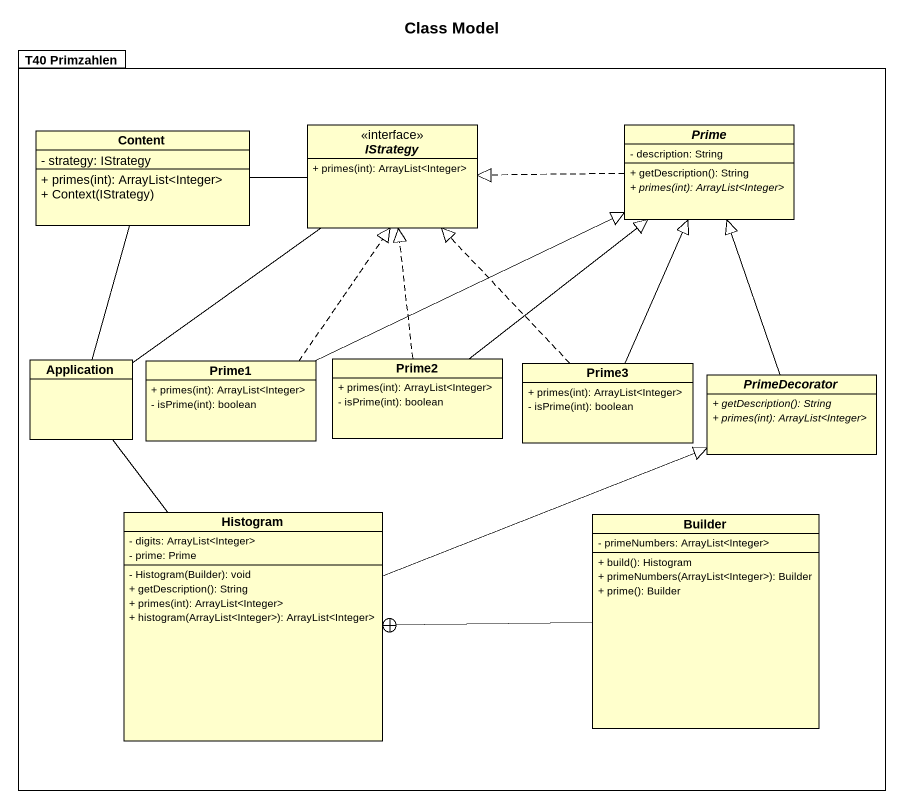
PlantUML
@startuml
title Class Model
hide circle
hide empty members
skinparam classAttributeIconSize 0
package "T40 Primzahlen" as T40_Primzahlen {
  interface IStrategy {
    + primes(int): ArrayList<Integer>
  }
  abstract class Prime {
    - description: String
    + getDescription(): String
    {abstract} + primes(int): ArrayList<Integer>
  }
  class Content {
    - strategy: IStrategy
    + primes(int): ArrayList<Integer>
    + Context(IStrategy)
  }
  class Application
  class Prime1 {
    + primes(int): ArrayList<Integer>
    - isPrime(int): boolean
  }
  class Prime2 {
    + primes(int): ArrayList<Integer>
    - isPrime(int): boolean
  }
  class Prime3 {
    + primes(int): ArrayList<Integer>
    - isPrime(int): boolean
  }
  abstract class PrimeDecorator {
    {abstract} + getDescription(): String
    {abstract} + primes(int): ArrayList<Integer>
  }
  class Histogram {
    - digits: ArrayList<Integer>
    - prime: Prime
    - Histogram(Builder): void
    + getDescription(): String
    + primes(int): ArrayList<Integer>
    + histogram(ArrayList<Integer>): ArrayList<Integer>
  }
  class Builder {
    - primeNumbers: ArrayList<Integer>
    + build(): Histogram
    + primeNumbers(ArrayList<Integer>): Builder
    + prime(): Builder
  }
}
IStrategy -- Application
Prime .left.|> IStrategy
Content -right- IStrategy
Application -up- Content
Prime1 .up.|> IStrategy
Prime1 -right-|> Prime
Prime2 .up.|> IStrategy
Prime2 -up-|> Prime
Prime3 .up.|> IStrategy
Prime3 -up-|> Prime
PrimeDecorator -up-|> Prime
Histogram -up- Application
Histogram -right-|> PrimeDecorator
Builder -left-+ Histogram
@enduml
